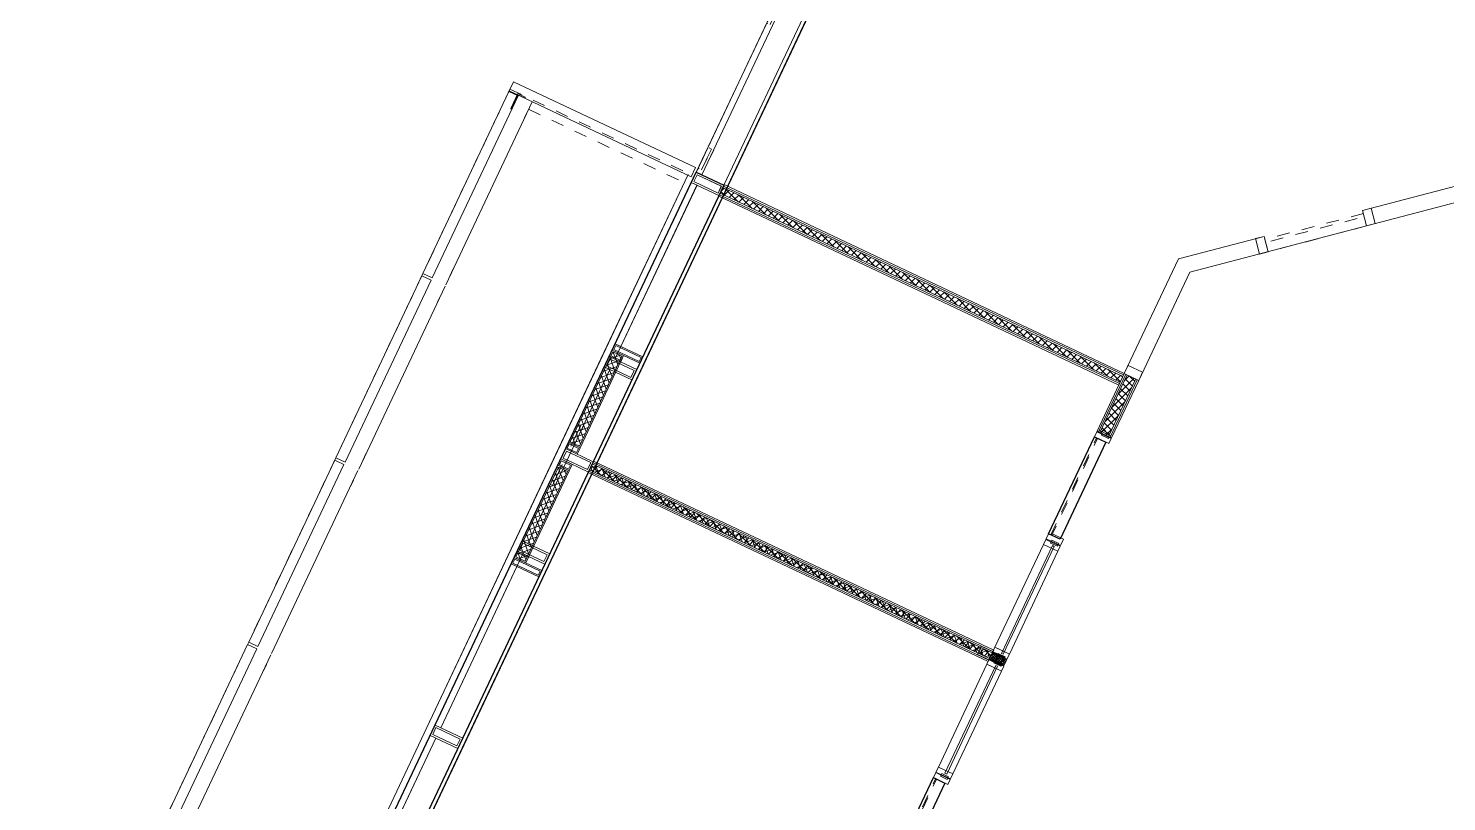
# Model space of a CAD drawing. Header units: metres. Extents: x 66528 to 66676, y 35171 to 35248.
# Drawn here: x 66539.81 to 66550.94, y 35197.53 to 35203.6 of the extents above; entities that cross this region are included whole.
import ezdxf

# ---------------------------------------------------------------- set-up
doc = ezdxf.new("R2010")
doc.units = ezdxf.units.M
doc.header["$LTSCALE"] = 0.00254
for name, pattern in [('Ohne Titel-20', [0.39368, 0.1388888888888889, -0.2547911111111111]), ('Ohne Titel-22', [0.78736, 0.39368, -0.39368]), ('Ohne Titel-23', [0.19685039370078738, 0.1377952755905512, -0.0590551181102362])]:
    doc.linetypes.add(name, pattern=pattern)
for name, color, linetype, lineweight in [('AUSBAU - Darstellungen - Fassade', 7, 'Continuous', 13), ('AUSBAU - Darstellungen - Trockenbau', 7, 'Continuous', 13), ('AUSBAU - Darstellungen - Wände - Mauerwerk', 7, 'Continuous', 25), ('AUSBAU - Objekte - Türen', 7, 'Continuous', 13), ('ROHBAU - Darstellungen - Decken', 150, 'Continuous', 25)]:
    doc.layers.add(name, color=color, linetype=linetype, lineweight=lineweight)
pattern_1 = [(45, (0, 0), (0.009921875, -0.0088194444454712), [])]
pattern_2 = [(-45, (0.0353553390593274, -0.0353553390593274), (-0.0088970057229139, -0.0109467442724659), [])]

# ---------------------------------------------------------------- blocks, each defined once
blk = doc.blocks.new('Glastür - Einzelbüro-2')
at = {"layer": 'AUSBAU - Objekte - Türen', "flags": 128}
for points in [[(0, 0), (0, 0.125), (0.0436999999999826, 0.125), (0.0436999999999826, 0.0519999999999709), (0.0436999999999826, 0)], [(0.9300000000000292, 0.125), (0.8736000000000641, 0.125), (0.8736000000000494, 0.0280000000000582), (0.8863000000000321, 0.0280000000000582), (0.8863000000000466, 5.82e-14), (0.9300000000000292, 5.82e-14)]]:
    blk.add_lwpolyline(points, close=True, dxfattribs=at)
at = {"layer": 'AUSBAU - Objekte - Türen', "color": 255, "linetype": 'Continuous', "lineweight": 25, "flags": 128}
blk.add_lwpolyline([(0.8863000000000466, 0.1000000000000582), (0.8863000000000466, 5.82e-14), (0.0436999999999826, 0), (0.0436999999999826, 0.1)], close=True, dxfattribs=at)
at = {"layer": 'AUSBAU - Objekte - Türen', "linetype": 'Ohne Titel-20', "flags": 128}
blk.add_lwpolyline([(0.8799500000000406, 0.0280000000000582), (0.8799500000000406, 0.0200000000000582), (0.0507760475123068, 0.02), (0.0507760475123068, 0.028)], close=True, dxfattribs=at)
blk = doc.blocks.new('QHohlprofil DIN59410-2')
at = {"layer": 'AUSBAU - Objekte - Türen', "flags": 128}
for points in [[(-0.025, 0.02, -0.4142135623730951), (-0.02, 0.025), (0.02, 0.025, -0.4142135623730951), (0.025, 0.02), (0.025, -0.02, -0.4142135623730951), (0.02, -0.025), (-0.02, -0.025, -0.4142135623730951), (-0.025, -0.02)], [(-0.021, 0.018, -0.4142135623730951), (-0.018, 0.021), (0.018, 0.021, -0.4142135623730951), (0.021, 0.018), (0.021, -0.018, -0.4142135623730951), (0.018, -0.021), (-0.018, -0.021, -0.4142135623730951), (-0.021, -0.018)]]:
    blk.add_lwpolyline(points, format="xyb", close=True, dxfattribs=at)
blk = doc.blocks.new('Pfosten ab 1.OG (2D)')
at = {"layer": 'AUSBAU - Darstellungen - Fassade', "flags": 128}
for points in [[(-0.045, 0.1199999999997676), (0.045, 0.1199999999997676), (0.045, -0.1199999999997676), (-0.045, -0.1199999999997676)], [(-0.03, 0.1049999999997676), (0.03, 0.1049999999997676), (0.03, -0.1049999999997676), (-0.03, -0.1049999999997676)]]:
    blk.add_lwpolyline(points, close=True, dxfattribs=at)
blk = doc.blocks.new('Fassade_BTS_1.60m (2D)')
at = {"layer": 'AUSBAU - Darstellungen - Fassade', "linetype": 'Continuous'}
for p, q in [((0.045, 0.24), (1.554999999999999, 0.24)), ((0, -0.05), (1.6, -0.0499999999997676))]:
    blk.add_line(p, q, dxfattribs=at)
at = {"layer": 'AUSBAU - Darstellungen - Fassade'}
for p, q in [((0, 0), (1.6, 0)), ((0.045, 0.0490000000002324), (1.554999999999999, 0.0490000000002324)), ((0.045, 2.324e-13), (0.045, 0.0490000000002324)), ((0.045, 0.049), (1.554999999999999, 0.049)), ((0.045, 2.324e-13), (1.554999999999999, 2.324e-13)), ((1.554999999999999, 2.324e-13), (1.554999999999999, 0.0490000000002324)), ((0.0099995065999683, -1.520003731711571), (1.589999506599968, -1.520003731711571)), ((0.0099995065999683, -1.600003731711571), (0.0099995065999683, -1.520003731711571)), ((1.589999506599968, -1.600003731711571), (1.589999506599968, -1.520003731711571)), ((0.0099995065999683, -1.600003731711571), (1.589999506599968, -1.600003731711571))]:
    blk.add_line(p, q, dxfattribs=at)
at = {"layer": 'AUSBAU - Darstellungen - Fassade', "lineweight": 18}
blk.add_line((0.0064998854059727, -1.400003822710991), (1.593499856462559, -1.400003822711062), dxfattribs=at)
at = {"layer": 'AUSBAU - Darstellungen - Fassade', "lineweight": 5}
for p, q in [((0.1449999810515437, -1.400003822710998), (0.0903844499279512, -1.400003822847029)), ((1.520000058872392, -1.400003822710998), (1.455000059075769, -1.400003822711056))]:
    blk.add_line(p, q, dxfattribs=at)
at = {"layer": 'AUSBAU - Darstellungen - Fassade', "color": 7}
for p in [(0, 0.12), (1.6, 0.12)]:
    blk.add_blockref('Pfosten ab 1.OG (2D)', p, dxfattribs=at)
blk = doc.blocks.new('Fassade_BTS_1.60m_ohne Balkon (2D)')
at = {"layer": 'AUSBAU - Darstellungen - Fassade', "linetype": 'Continuous'}
blk.add_line((0.045, 0.24), (1.554999999999999, 0.24), dxfattribs=at)
at = {"layer": 'AUSBAU - Darstellungen - Fassade'}
for p, q in [((0, 0), (1.6, 0)), ((0.045, 0.049), (1.554999999999999, 0.049))]:
    blk.add_line(p, q, dxfattribs=at)
at = {"layer": 'AUSBAU - Darstellungen - Fassade', "flags": 128}
blk.add_lwpolyline([(0.045, 0.049), (1.554999999999999, 0.049), (1.554999999999999, 0), (0.045, 0)], close=True, dxfattribs=at)
at = {"layer": 'AUSBAU - Darstellungen - Fassade', "color": 254, "linetype": 'Ohne Titel-23', "flags": 128}
for points in [[(0.079999981790781, 0.0499952763542533), (0.259999981790781, 0.0499952763542533), (0.259999981790781, 0.0299952763542533), (0.079999981790781, 0.0299952763542533)], [(0.079999981790781, 0.0299952763542533), (0.259999981790781, 0.0299952763542533), (0.259999981790781, 0), (0.079999981790781, 0)], [(1.340000018209218, 0.0499952763542533), (1.520000018209219, 0.0499952763542533), (1.520000018209219, 0.0299952763542533), (1.340000018209218, 0.0299952763542533)], [(1.340000018209218, 0.0299952763542533), (1.520000018209219, 0.0299952763542533), (1.520000018209219, -7.0065259933e-06), (1.340000018209218, -7.0065259933e-06)]]:
    blk.add_lwpolyline(points, close=True, dxfattribs=at)
at = {"layer": 'AUSBAU - Darstellungen - Fassade', "color": 7}
for p in [(0, 0.12), (1.6, 0.12)]:
    blk.add_blockref('Pfosten ab 1.OG (2D)', p, dxfattribs=at)
blk = doc.blocks.new('USW-Traeger DIN1029-40')
at = {"layer": 'AUSBAU - Darstellungen - Fassade', "flags": 128}
blk.add_lwpolyline([(0, 0), (0, 0.13), (0.0025, 0.13, -0.4142135623730951), (0.008, 0.1245), (0.008, 0.019, 0.4142135623730951), (0.019, 0.008), (0.0595, 0.008, -0.4142135623730947), (0.065, 0.0025), (0.065, 0)], format="xyb", close=True, dxfattribs=at)
blk = doc.blocks.new('BTS_BALKON Pfosten')
at = {"layer": 'AUSBAU - Darstellungen - Fassade', "xscale": -1}
blk.add_blockref('USW-Traeger DIN1029-40', (-0.079999961040332, 1.382e-13), dxfattribs=at)
blk = doc.blocks.new('Fassade_BTS_2.40m_Flügel 0.8m (2D)')
at = {"layer": 'AUSBAU - Darstellungen - Fassade', "linetype": 'Continuous', "lineweight": 5}
h = blk.add_hatch(dxfattribs=at)
h.set_pattern_fill('DÄMMUNG GRAU', color=251, style=0, pattern_type=2)
h.set_pattern_definition([(45, (0, 0), (0.0264583333333318, -0.0264583333333364), []), (-45, (0.0748354676755763, -0.0748354676755763), (-0.0263285232311339, -0.0265881434355389), [])])
h.paths.add_polyline_path([(1.509999999999999, 0.09), (2.29, 0.09), (2.29, 0.01), (1.509999999999999, 0.01)])
at = {"layer": 'AUSBAU - Darstellungen - Fassade', "linetype": 'Continuous'}
for p, q in [((0, 0.24), (2.399999999999999, 0.24)), ((2.299999999999999, 0), (2.299999999999999, 0.1)), ((2.299999999999999, 0), (2.299999999999999, 0.1)), ((0, -0.05), (2.399999999999999, -0.05))]:
    blk.add_line(p, q, dxfattribs=at)
at = {"layer": 'AUSBAU - Darstellungen - Fassade'}
blk.add_line((0, 0), (1.6, 0), dxfattribs=at)
blk.add_line((0, 0), (1.6, 0), dxfattribs=at)
at = {"layer": 'AUSBAU - Darstellungen - Fassade', "flags": 128}
for points in [[(1.445, 0.24), (1.5, 0.24), (1.5, 0), (1.445, 0)], [(1.455, 0.23), (1.49, 0.23), (1.49, 0.01), (1.455, 0.01)], [(0.045, 0.05), (1.445, 0.05), (1.445, 0), (0.045, 0)], [(1.5, 0.1), (2.299999999999999, 0.1), (2.299999999999999, 0), (1.5, 0)], [(1.5, 0.1), (1.554999999999999, 0.1), (1.554999999999999, 0), (1.5, 0)], [(1.509999999999999, 0.09), (2.29, 0.09), (2.29, 0.01), (1.509999999999999, 0.01)], [(1.509999999999999, 0.09), (1.544999999999999, 0.09), (1.544999999999999, 0.01), (1.509999999999999, 0.01)], [(2.354999999999999, 0.1), (2.299999999999999, 0.1), (2.299999999999999, 0), (2.354999999999999, 0)], [(2.345, 0.09), (2.31, 0.09), (2.31, 0.01), (2.345, 0.01)]]:
    blk.add_lwpolyline(points, close=True, dxfattribs=at)
at = {"layer": 'AUSBAU - Darstellungen - Fassade', "color": 254, "linetype": 'Ohne Titel-23', "flags": 128}
for points in [[(2.140000018209219, 0.0499952763542533), (2.320000018209218, 0.0499952763542533), (2.320000018209218, 0.0299952763542533), (2.140000018209219, 0.0299952763542533)], [(2.140000018209219, 0.0299952763542533), (2.320000018209218, 0.0299952763542533), (2.320000018209218, -7.0065259933e-06), (2.140000018209219, -7.0065259933e-06)]]:
    blk.add_lwpolyline(points, close=True, dxfattribs=at)
at = {"layer": 'AUSBAU - Darstellungen - Fassade', "color": 7}
for p in [(0, 0.12), (2.399999999999999, 0.12)]:
    blk.add_blockref('Pfosten ab 1.OG (2D)', p, dxfattribs=at)
blk = doc.blocks.new('Gruppe-385-1')
at = {"layer": 'AUSBAU - Darstellungen - Fassade', "color": 7, "rotation": 244.721}
for p in [(66545.03437781578, 35202.42976246904), (66542.98465075434, 35198.08941467497)]:
    blk.add_blockref('Fassade_BTS_2.40m_Flügel 0.8m (2D)', p, dxfattribs=at)
at = {"layer": 'AUSBAU - Darstellungen - Fassade', "color": 7, "xscale": -1, "rotation": 244.7209999998175}
blk.add_blockref('Fassade_BTS_2.40m_Flügel 0.8m (2D)', (66542.98465075434, 35198.08941467496), dxfattribs=at)
blk = doc.blocks.new('Aussparung_1.60m')
at = {"layer": 'ROHBAU - Darstellungen - Decken', "linetype": 'Continuous'}
blk.add_line((0, 0.2699999999997677), (1.6, 0.2699999999997677), dxfattribs=at)
blk = doc.blocks.new('QHohlprofil DIN59410')
at = {"layer": 'AUSBAU - Objekte - Türen', "flags": 128}
for points in [[(-0.025, 0.02, -0.4142135623730951), (-0.02, 0.025), (0.02, 0.025, -0.4142135623730951), (0.025, 0.02), (0.025, -0.02, -0.4142135623730951), (0.02, -0.025), (-0.02, -0.025, -0.4142135623730951), (-0.025, -0.02)], [(-0.021, 0.018, -0.4142135623730951), (-0.018, 0.021), (0.018, 0.021, -0.4142135623730951), (0.021, 0.018), (0.021, -0.018, -0.4142135623730951), (0.018, -0.021), (-0.018, -0.021, -0.4142135623730951), (-0.021, -0.018)]]:
    blk.add_lwpolyline(points, format="xyb", close=True, dxfattribs=at)

msp = doc.modelspace()

# ---------------------------------------------------------------- hatches: boundary and pattern name
at = {"layer": 'AUSBAU - Darstellungen - Wände - Mauerwerk', "linetype": 'Continuous', "lineweight": 5}
h = msp.add_hatch(dxfattribs=at)
h.set_pattern_fill('MF_IN WAND', color=253, angle=-90, style=0, pattern_type=2)
h.set_pattern_definition([(-45, (-34821.134290238, 66593.29968317233), (-0.0282842712474619, -0.0282842712474619), []), (-135, (-34821.28396117334, 66593.15001223699), (-0.0284226963337624, 0.0281451653595912), [])])
h.paths.add_polyline_path([(66548.40209246856, 35200.86699533129), (66548.38074100029, 35200.82178344345), (66545.24077538944, 35202.30464291511), (66545.2621268577, 35202.34985480296)])
h = msp.add_hatch(dxfattribs=at)
h.set_pattern_fill('MF_IN WAND', color=253, style=0, pattern_type=2)
h.set_pattern_definition([(45, (-66593.29968317233, -34821.13429023799), (0.0282842712474619, -0.0282842712474619), []), (-45.00000000000001, (-66593.15001223699, -34821.28396117334), (-0.0281451653595912, -0.0284226963337624), [])])
h.paths.add_polyline_path([(66548.28967729564, 35200.39477946022), (66548.22185946387, 35200.42680666263), (66548.43537414662, 35200.87892554108), (66548.50319197838, 35200.84689833867)])
h = msp.add_hatch(dxfattribs=at)
h.set_pattern_fill('MF_IN WAND', color=253, angle=154.7208166029216, style=0, pattern_type=2)
h.set_pattern_definition([(199.7208166029216, (75085.82281189179, 3049.289853847724), (-0.0134974915842994, 0.0376539203925935), []), (109.7208166029215, (75085.7513876655, 3049.489105843131), (0.037587247173344, 0.0136820630728682), [])])
h.paths.add_polyline_path([(66547.35587052311, 35198.65161282688), (66547.37722199138, 35198.69682471473), (66544.23725638054, 35200.17968418638), (66544.21590491227, 35200.13447229854)])
h = msp.add_hatch(dxfattribs=at)
h.set_pattern_fill('MF_IN WAND', color=253, angle=-90.00000000000004, style=0, pattern_type=2)
h.set_pattern_definition([(-45.00000000000002, (-34821.13429023796, 66593.29968317236), (-0.0282842712474619, -0.0282842712474619), []), (-135, (-34821.28396117331, 66593.150012237), (-0.0284226963337624, 0.0281451653595912), [])])
h.paths.add_polyline_path([(66547.37722199138, 35198.69682471473), (66547.35587052311, 35198.65161282688), (66544.21590491226, 35200.13447229855), (66544.23725638054, 35200.17968418639)])
at = {"layer": 'AUSBAU - Objekte - Türen', "linetype": 'Continuous', "lineweight": 5}
h = msp.add_hatch(dxfattribs=at)
h.set_pattern_fill('DÄMMUNG GRAU-2', color=8, style=0, pattern_type=2)
h.set_pattern_definition(pattern_1)
h.paths.add_polyline_path([(66547.40334381838, 35198.63140690084), (66547.40248873268, 35198.62959625067), (66547.35587014943, 35198.65161203563), (66547.37722161773, 35198.69682392348), (66547.42384020092, 35198.67480813851), (66547.42298614222, 35198.67299966299), (66547.48758880308, 35198.64249083601), (66547.46794647927, 35198.60089807385)])
h = msp.add_hatch(dxfattribs=at)
h.set_pattern_fill('DÄMMUNG GRAU-2-1', color=251, style=0, pattern_type=2)
h.set_pattern_definition(pattern_2)
h.paths.add_polyline_path([(66547.40334381838, 35198.63140690084), (66547.40248873268, 35198.62959625067), (66547.35587014943, 35198.65161203563), (66547.37722161773, 35198.69682392348), (66547.42384020092, 35198.67480813851), (66547.42298614222, 35198.67299966299), (66547.48758880308, 35198.64249083601), (66547.46794647927, 35198.60089807385)])
h = msp.add_hatch(dxfattribs=at)
h.set_pattern_fill('DÄMMUNG GRAU-2', color=8, style=0, pattern_type=2)
h.set_pattern_definition(pattern_1)
h.paths.add_polyline_path([(66547.42298586255, 35198.67299907085), (66547.42384094826, 35198.67480972101), (66547.37722236506, 35198.69682550598), (66547.35587089678, 35198.65161361813), (66547.40248948, 35198.62959783318), (66547.40334353872, 35198.63140630869), (66547.46794619961, 35198.60089748169), (66547.48758852344, 35198.64249024385)])
h = msp.add_hatch(dxfattribs=at)
h.set_pattern_fill('DÄMMUNG GRAU-2-1', color=251, style=0, pattern_type=2)
h.set_pattern_definition(pattern_2)
h.paths.add_polyline_path([(66547.42298586255, 35198.67299907085), (66547.42384094826, 35198.67480972101), (66547.37722236506, 35198.69682550598), (66547.35587089678, 35198.65161361813), (66547.40248948, 35198.62959783318), (66547.40334353872, 35198.63140630869), (66547.46794619961, 35198.60089748169), (66547.48758852344, 35198.64249024385)])

# ---------------------------------------------------------------- linework, layer by layer
at = {"layer": 'AUSBAU - Darstellungen - Fassade', "linetype": 'Ohne Titel-22'}
for p, q in [((66543.59195724165, 35203.12201314543), (66540.17571040685, 35195.88811595591)), ((66543.59195724555, 35203.12201314359), (66545.03873626611, 35202.43876321446)), ((66543.73864215382, 35202.96426793859), (66545.00457376968, 35202.36642426343))]:
    msp.add_line(p, q, dxfattribs=at)
at = {"layer": 'AUSBAU - Darstellungen - Fassade', "lineweight": 5, "flags": 128}
msp.add_lwpolyline([(66545.04842076512, 35202.50608327931), (66545.01425864744, 35202.43374414941), (66543.58556083187, 35203.1084459738), (66543.61972294956, 35203.1807851037)], close=True, dxfattribs=at)
at = {"layer": 'AUSBAU - Darstellungen - Fassade', "color": 255, "lineweight": 25, "flags": 128}
msp.add_lwpolyline([(66545.05369419768, 35202.47040602819), (66545.27071105076, 35202.36791853882), (66532.93381664576, 35176.24449859087), (66532.71679925603, 35176.34698494394)], close=True, dxfattribs=at)
at = {"layer": 'AUSBAU - Darstellungen - Trockenbau', "linetype": 'Continuous', "lineweight": 13, "flags": 128}
for points in [[(66548.55568997796, 35200.89951924772), (66548.52579792244, 35200.83622260471), (66548.41276820276, 35200.8896012753), (66548.44266025827, 35200.95289791832)], [(66547.4719160541, 35198.6631641591), (66547.44202399856, 35198.59986751609), (66547.26117644711, 35198.68527338901), (66547.29106850263, 35198.74857003203)]]:
    msp.add_lwpolyline(points, close=True, dxfattribs=at)
at = {"layer": 'AUSBAU - Darstellungen - Wände - Mauerwerk', "color": 253, "linetype": 'Ohne Titel-22', "lineweight": 13}
for p, q in [((66544.00956358474, 35200.25956529019), (66545.03443406192, 35202.42973590675)), ((66544.00956358474, 35200.25956529018), (66542.98469310757, 35198.08939467362)), ((66541.9598226304, 35195.91922405705), (66542.98469310757, 35198.08939467362))]:
    msp.add_line(p, q, dxfattribs=at)
at = {"layer": 'AUSBAU - Darstellungen - Wände - Mauerwerk', "color": 7, "linetype": 'Continuous', "lineweight": 13}
for p, q in [((66545.2300996553, 35202.28203697119), (66545.27280259185, 35202.37246074688)), ((66548.4127682027, 35200.88960127522), (66545.27280259185, 35202.37246074688)), ((66548.37006526615, 35200.79917749952), (66545.2300996553, 35202.28203697119)), ((66548.19925351995, 35200.43748239677), (66548.41276820269, 35200.88960127522)), ((66548.37006526615, 35200.79917749952), (66548.4127682027, 35200.88960127522)), ((66548.31228323956, 35200.38410372608), (66548.52579792231, 35200.83622260454)), ((66548.19925351995, 35200.43748239677), (66548.31228323956, 35200.38410372608)), ((66547.38789772554, 35198.71943065865), (66544.24793211468, 35200.20229013031)), ((66547.38789772552, 35198.71943065865), (66544.24793211468, 35200.20229013031)), ((66547.34519478897, 35198.62900688296), (66544.20522917813, 35200.11186635462)), ((66547.34519478897, 35198.62900688296), (66544.20522917813, 35200.11186635462)), ((66547.38789772554, 35198.71943065865), (66547.34519478897, 35198.62900688296)), ((66547.34519478897, 35198.62900688296), (66547.38789772552, 35198.71943065865))]:
    msp.add_line(p, q, dxfattribs=at)
at = {"layer": 'AUSBAU - Darstellungen - Wände - Mauerwerk', "color": 7, "linetype": 'Continuous', "lineweight": 5}
for p, q in [((66548.38074100029, 35200.82178344345), (66545.24077538944, 35202.30464291511)), ((66548.38074100029, 35200.82178344345), (66545.24077538944, 35202.30464291511)), ((66548.40209246856, 35200.86699533129), (66545.2621268577, 35202.34985480296)), ((66548.40209246856, 35200.86699533129), (66545.2621268577, 35202.34985480296)), ((66548.40743033563, 35200.87829830326), (66545.26746472478, 35202.36115777492)), ((66548.40743033563, 35200.87829830326), (66545.26746472478, 35202.36115777492)), ((66548.37540313322, 35200.81048047149), (66545.23543752237, 35202.29333994315)), ((66548.37540313322, 35200.81048047149), (66545.23543752237, 35202.29333994315)), ((66548.21055649192, 35200.4321445297), (66548.42407117465, 35200.88426340815)), ((66548.21055649192, 35200.4321445297), (66548.42407117465, 35200.88426340815)), ((66548.22185946387, 35200.42680666263), (66548.43537414662, 35200.87892554108)), ((66548.22185946387, 35200.42680666263), (66548.43537414662, 35200.87892554108)), ((66548.28967729564, 35200.39477946022), (66548.50319197838, 35200.84689833867)), ((66548.28967729564, 35200.39477946022), (66548.50319197838, 35200.84689833867)), ((66548.3009802676, 35200.38944159315), (66548.51449495034, 35200.8415604716)), ((66548.3009802676, 35200.38944159315), (66548.51449495034, 35200.8415604716)), ((66547.38255985847, 35198.70812768669), (66544.24259424761, 35200.19098715835)), ((66547.38255985847, 35198.70812768669), (66544.24259424761, 35200.19098715835)), ((66547.38255985845, 35198.70812768669), (66544.24259424761, 35200.19098715835)), ((66547.38255985845, 35198.70812768669), (66544.24259424761, 35200.19098715835)), ((66547.35053265606, 35198.64030985492), (66544.2105670452, 35200.12316932658)), ((66547.35053265606, 35198.64030985492), (66544.2105670452, 35200.12316932658)), ((66547.35053265604, 35198.64030985492), (66544.2105670452, 35200.12316932658)), ((66547.35053265604, 35198.64030985492), (66544.2105670452, 35200.12316932658)), ((66547.35587052311, 35198.65161282688), (66544.21590491227, 35200.13447229854)), ((66547.35587052311, 35198.65161282688), (66544.21590491227, 35200.13447229854)), ((66547.35587052311, 35198.65161282688), (66544.21590491226, 35200.13447229855)), ((66547.35587052311, 35198.65161282688), (66544.21590491226, 35200.13447229855)), ((66547.37722199138, 35198.69682471473), (66544.23725638054, 35200.17968418638)), ((66547.37722199138, 35198.69682471473), (66544.23725638054, 35200.17968418638)), ((66547.37722199138, 35198.69682471473), (66544.23725638054, 35200.17968418639)), ((66547.37722199138, 35198.69682471473), (66544.23725638054, 35200.17968418639))]:
    msp.add_line(p, q, dxfattribs=at)
at = {"layer": 'AUSBAU - Objekte - Türen', "linetype": 'Continuous'}
for p, q in [((66550.28166867873, 35202.16954939621), (66551.32905240773, 35202.44473040062)), ((66548.92625664241, 35201.68419682841), (66551.29179338986, 35202.30569853792)), ((66548.83811811027, 35201.790282768), (66549.50944148222, 35201.96666076077)), ((66548.83811811027, 35201.790282768), (66548.41276820269, 35200.88960127533)), ((66548.92625664241, 35201.68419682841), (66548.52579792232, 35200.83622260454))]:
    msp.add_line(p, q, dxfattribs=at)
at = {"layer": 'AUSBAU - Objekte - Türen', "color": 253, "linetype": 'Ohne Titel-22'}
msp.add_line((66550.24027493347, 35202.10697714647), (66549.46653425122, 35201.90369075579), dxfattribs=at)
at = {"layer": 'AUSBAU - Objekte - Türen', "flags": 128}
for points in [[(66550.38264805551, 35202.06683715506), (66550.3508845208, 35202.1877345809), (66550.28318220003, 35202.16994706391), (66550.31494573473, 35202.04904963808)], [(66549.54120492577, 35201.84576372963), (66549.50944148653, 35201.96666074435), (66549.44173916578, 35201.94887322737), (66549.473502605, 35201.82797621263)], [(66548.30631813467, 35200.40074456511), (66548.21589435899, 35200.44344750166), (66548.21055649192, 35200.4321445297), (66548.3009802676, 35200.38944159315)], [(66548.30035302977, 35200.41738540414), (66548.23253519801, 35200.44941260655), (66548.22719733094, 35200.43810963459), (66548.2950151627, 35200.40608243218)], [(66547.86311314764, 35199.53251223393), (66547.46328593152, 35198.68587522421), (66547.44972236516, 35198.69228066469), (66547.8495495813, 35199.53891767442)], [(66547.89221445273, 35199.49460504461), (66547.77918473311, 35199.5479837153), (66547.79784591639, 35199.58749890528), (66547.86385527265, 35199.55632576159), (66547.91087563601, 35199.53412023459)], [(66547.49238648928, 35198.64796645238), (66547.37935676966, 35198.70134512307), (66547.39801795293, 35198.74086031305), (66547.4640273092, 35198.70968716936), (66547.51104767254, 35198.68748164237)], [(66547.4923872366, 35198.64796803489), (66547.37935751698, 35198.70134670557), (66547.39801870026, 35198.74086189555), (66547.4640280565, 35198.70968875187), (66547.51104841988, 35198.68748322486)], [(66547.46676471713, 35198.59371216536), (66547.35373499752, 35198.64709083604), (66547.33507381425, 35198.60757564606), (66547.40108317051, 35198.57640250238), (66547.44810353388, 35198.55419697538)], [(66547.46676546446, 35198.59371374785), (66547.35373574485, 35198.64709241854), (66547.33507456158, 35198.60757722856), (66547.40108391784, 35198.57640408488), (66547.4481042812, 35198.55419855787)], [(66547.40334381838, 35198.63140690084), (66547.40248873268, 35198.62959625067), (66547.35587014943, 35198.65161203563), (66547.37722161773, 35198.69682392348), (66547.42384020092, 35198.67480813851), (66547.42298614222, 35198.67299966299), (66547.48758880308, 35198.64249083601), (66547.46794647927, 35198.60089807385)], [(66547.42298586255, 35198.67299907085), (66547.42384094826, 35198.67480972101), (66547.37722236506, 35198.69682550598), (66547.35587089678, 35198.65161361813), (66547.40248948, 35198.62959783318), (66547.40334353872, 35198.63140630869), (66547.46794619961, 35198.60089748169), (66547.48758852344, 35198.64249024385)], [(66547.49025105768, 35198.64344466064), (66547.4689006164, 35198.59823494744), (66547.45081227715, 35198.60677722736), (66547.45166633588, 35198.60858570287), (66547.46794619961, 35198.60089748169), (66547.48758852344, 35198.64249024385), (66547.4713086597, 35198.65017846504), (66547.47216271843, 35198.65198694055)], [(66547.46890089606, 35198.5982355396), (66547.49025133734, 35198.64344525279), (66547.47216299809, 35198.65198753271), (66547.47130893936, 35198.65017905719), (66547.48758880308, 35198.64249083601), (66547.46794647927, 35198.60089807385), (66547.45166661554, 35198.60858629503), (66547.45081255681, 35198.60677781951)], [(66547.01917501264, 35197.74546715497), (66547.41900222878, 35198.59210416469), (66547.40543866242, 35198.59850960517), (66547.0056114463, 35197.75187259545)], [(66547.06693750099, 35197.74707515562), (66546.95390778138, 35197.80045382631), (66546.93524659812, 35197.76093863633), (66547.00125595437, 35197.72976549266), (66547.04827631773, 35197.70755996565)]]:
    msp.add_lwpolyline(points, close=True, dxfattribs=at)
at = {"layer": 'AUSBAU - Objekte - Türen', "color": 253, "linetype": 'Ohne Titel-22', "flags": 128}
msp.add_lwpolyline([(66549.54120492577, 35201.84576372963), (66549.51579418723, 35201.94248133073), (66550.28953499618, 35202.14576723919), (66550.31494573473, 35202.04904963808)], close=True, dxfattribs=at)
at = {"layer": 'AUSBAU - Objekte - Türen', "linetype": 'Continuous', "lineweight": 5, "flags": 128}
for points in [[(66548.23353454111, 35200.40470281817), (66548.28778880653, 35200.37908105624), (66548.294194247, 35200.39264462259), (66548.23993998159, 35200.41826638452)], [(66547.89221445273, 35199.49460504461), (66547.51104841988, 35198.68748322486), (66547.39801870026, 35198.74086189555), (66547.77918473311, 35199.5479837153)], [(66547.83426236402, 35199.55924110761), (66547.88851662943, 35199.53361934568), (66547.89919236358, 35199.55622528961), (66547.84493809816, 35199.58184705153)], [(66547.39015144517, 35198.61883303838), (66547.44440571057, 35198.59321127643), (66547.45081152982, 35198.60677564486), (66547.39655726441, 35198.63239740679)], [(66547.39655801174, 35198.63239898929), (66547.45081227715, 35198.60677722736), (66547.44440853836, 35198.59321726436), (66547.39015427294, 35198.61883902629)], [(66547.41790873268, 35198.67760929463), (66547.47216299809, 35198.65198753271), (66547.47856673687, 35198.66554749572), (66547.42431247147, 35198.69116925764)], [(66547.42431529927, 35198.69117524556), (66547.47856956469, 35198.66555348362), (66547.47216374542, 35198.65198911521), (66547.41790948, 35198.67761087714)], [(66547.06693750099, 35197.74707515562), (66547.44810353388, 35198.55419697538), (66547.33507381425, 35198.60757564606), (66546.95390778138, 35197.80045382631)], [(66546.9802043804, 35197.75076717632), (66547.03445864581, 35197.72514541439), (66547.02378291167, 35197.70253947046), (66546.96952864627, 35197.7281612324)]]:
    msp.add_lwpolyline(points, close=True, dxfattribs=at)
at = {"layer": 'ROHBAU - Darstellungen - Decken', "linetype": 'Continuous'}
msp.add_line((66546.17736718954, 35204.21754106442), (66531.77219990054, 35173.71451847444), dxfattribs=at)

# ---------------------------------------------------------------- block references
at = {"layer": 'AUSBAU - Darstellungen - Fassade', "color": 7}
for name, p, rotation in [('Fassade_BTS_1.60m_ohne Balkon (2D)', (66545.71772772254, 35203.87649438879), 244.7207), ('Aussparung_1.60m', (66545.71772772263, 35203.87649438879), 244.7207), ('Aussparung_1.60m', (66545.71772772263, 35203.87649438879), 244.7207), ('Fassade_BTS_1.60m (2D)', (66545.03437781573, 35202.42976246911), 244.721), ('Aussparung_1.60m', (66545.03447779348, 35202.42971536823), 244.7207), ('Fassade_BTS_1.60m (2D)', (66544.35113546193, 35200.98297987108), 244.721), ('Aussparung_1.60m', (66544.35122786433, 35200.98293634767), 244.7207), ('Fassade_BTS_1.60m (2D)', (66543.66789310813, 35199.53619727305), 244.721), ('Aussparung_1.60m', (66543.66797793521, 35199.53615732711), 244.7207), ('Fassade_BTS_1.60m (2D)', (66542.98465075431, 35198.08941467502), 244.721), ('Aussparung_1.60m', (66542.98472800608, 35198.08937830655), 244.7207)]:
    msp.add_blockref(name, p, dxfattribs=dict(at, rotation=rotation))
at = {"layer": 'AUSBAU - Darstellungen - Fassade', "color": 3, "rotation": 154.7207}
msp.add_blockref('BTS_BALKON Pfosten', (66543.58078797098, 35203.12175913509), dxfattribs=at)
at = {"layer": 'AUSBAU - Darstellungen - Fassade', "color": 7}
msp.add_blockref('Gruppe-385-1', (0, 0), dxfattribs=at)
at = {"layer": 'AUSBAU - Objekte - Türen', "color": 7}
for p, rotation in [((66548.19711837312, 35200.43296120798), 244.7208166029626), ((66546.93342149488, 35197.75707396715), 244.7208166033001)]:
    msp.add_blockref('Glastür - Einzelbüro-2', p, dxfattribs=dict(at, rotation=rotation))
at = {"layer": 'AUSBAU - Objekte - Türen', "rotation": 244.7208166029267}
msp.add_blockref('QHohlprofil DIN59410-2', (66547.430750393, 35198.64389718095), dxfattribs=at)
at = {"layer": 'AUSBAU - Objekte - Türen', "xscale": -1, "rotation": 244.7208166029627}
msp.add_blockref('QHohlprofil DIN59410', (66547.43075114035, 35198.64389876345), dxfattribs=at)

doc.saveas('drawing.dxf')
